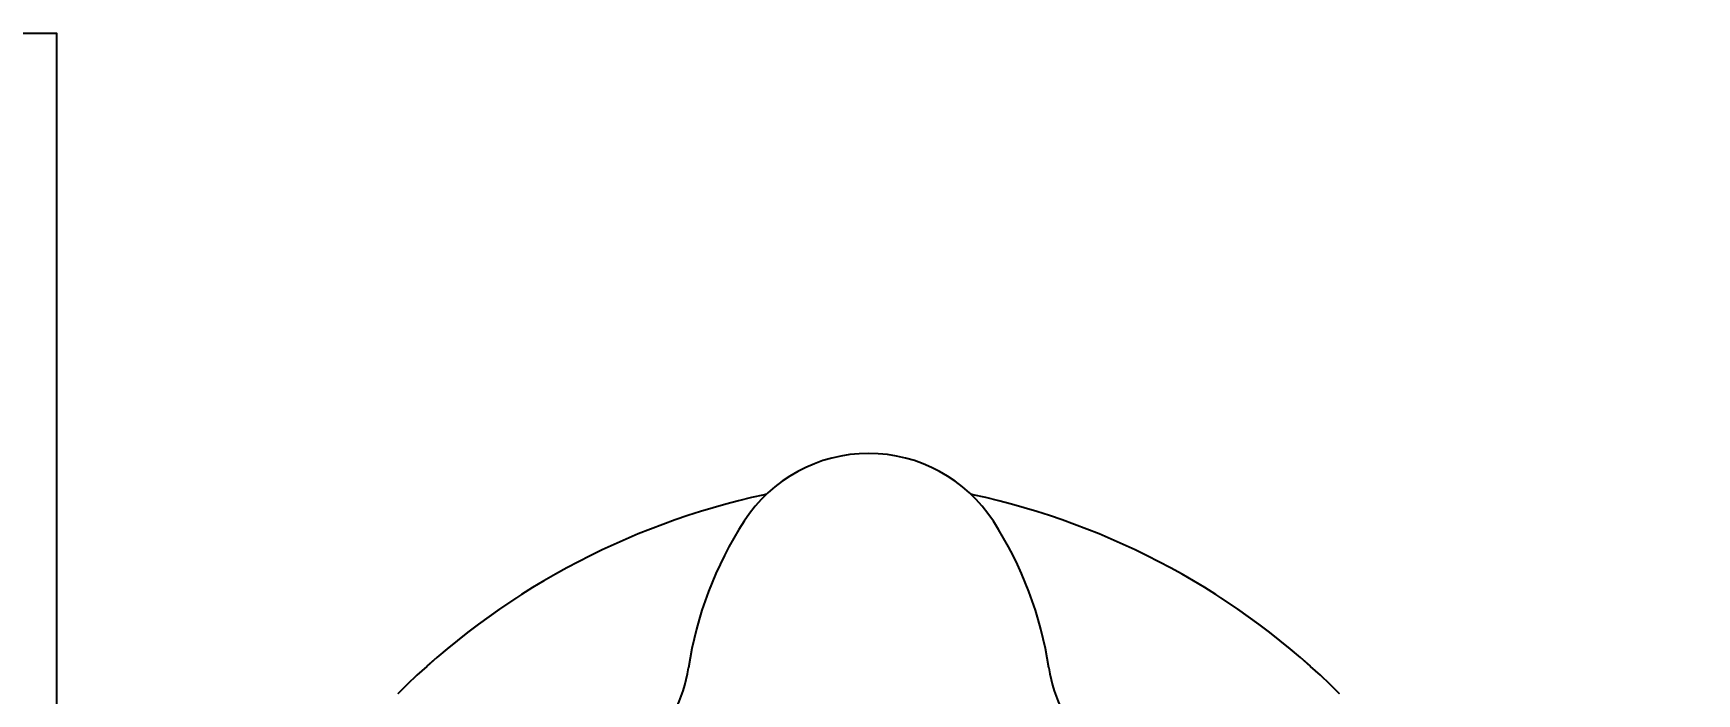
# Model space of a CAD drawing. Header units: millimetres. Extents: x 2148 to 2681, y 758 to 986.
# Drawn here: x 2413.126 to 2414.022, y 875.538 to 875.894 of the extents above; entities that cross this region are included whole.
import ezdxf

# ---------------------------------------------------------------- set-up
doc = ezdxf.new("R2010")
doc.units = ezdxf.units.MM
for name, color, linetype in [('0.1', 193, 'Continuous'), ('0.4', 121, 'Continuous'), ('cladding', 2, 'Continuous'), ('FIXTURE', 1, 'Continuous')]:
    doc.layers.add(name, color=color, linetype=linetype)
doc.styles.add('ARIALNW', font='ARIALN.TTF')
doc.dimstyles.new('DIM 100', dxfattribs={"dimtxt": 0.2, "dimasz": 0.2, "dimexe": 0.1, "dimexo": 0, "dimgap": 0.05, "dimtad": 1, "dimzin": 0, "dimdsep": 46, "dimtxsty": 'ARIALNW', "dimcen": 0.09, "dimclrd": 6, "dimclre": 6, "dimclrt": 13, "dimadec": 0, "dimazin": 0, "dimtfac": 1, "dimtofl": 0, "dimtmove": 2, "dimatfit": 3, "dimfxl": 1, "dimtolj": 1, "dimtzin": 0, "dimarcsym": 0})

# ---------------------------------------------------------------- blocks, each defined once
blk = doc.blocks.new('*D2553')
at = {"layer": 'Defpoints', "color": 0, "transparency": 16777216}
for p in [(2415.06147, 875.82627, 0), (2412.81384, 874.86271, 0), (2415.06147, 874.07662)]:
    blk.add_point(p, dxfattribs=at)
at = {"layer": 'FIXTURE', "color": 6, "lineweight": -2, "transparency": 16777216}
for p, q in [((2415.06147, 875.82627), (2415.06147, 873.97662)), ((2412.81384, 874.86271), (2412.81384, 873.97662)), ((2413.01384, 874.07662), (2414.86147, 874.07662))]:
    blk.add_line(p, q, dxfattribs=at)
at = {"layer": 'FIXTURE', "color": 6, "transparency": 16777216}
for points in [[(2413.01384, 874.10995), (2413.01384, 874.04329), (2412.81384, 874.07662)], [(2414.86147, 874.10995), (2414.86147, 874.04329), (2415.06147, 874.07662)]]:
    blk.add_solid(points, dxfattribs=at)
at = {"layer": 'FIXTURE', "color": 13, "transparency": 16777216, "insert": (2413.93765, 874.27979), "char_height": 0.3, "attachment_point": 5, "style": 'ARIALNW'}
blk.add_mtext('\\A1;2.25', dxfattribs=at)

msp = doc.modelspace()

# ---------------------------------------------------------------- linework, layer by layer
at = {"layer": '0.1'}
for centre, radius, start, end in [((2413.5762101, 875.5875271, 0), 0.0799998, 32.9579081, 147.0420919), ((2413.5762101, 875.5875271, 0), 0.0799998, 32.9579081, 147.0420919), ((2413.5762101, 875.5875271, 0), 0.0799998, 32.9579081, 147.0420919), ((2413.5762101, 875.5875271, 0), 0.0799998, 32.9579081, 147.0420919), ((2413.5762101, 875.5875271, 0), 0.0799998, 32.9579081, 147.0420919), ((2413.5762101, 875.5875271, 0), 0.0799998, 32.9579081, 147.0420919), ((2413.5762101, 875.5875271, 0), 0.0799998, 32.9579081, 147.0420919), ((2413.5762101, 875.5875271, 0), 0.0799998, 32.9579081, 147.0420919), ((2413.5762101, 875.5875271, 0), 0.0799998, 32.9579081, 147.0420919), ((2413.5762101, 875.5875271, 0), 0.0799998, 32.9579081, 147.0420919), ((2413.6042569, 875.2542595, 0), 0.399999, 102.1429334, 134.7601461), ((2413.6042569, 875.2542595, 0), 0.399999, 102.1429334, 134.7601461), ((2413.6042569, 875.2542595, 0), 0.399999, 102.1429334, 134.7601461), ((2413.6042569, 875.2542595, 0), 0.399999, 102.1429334, 134.7601461), ((2413.6042569, 875.2542595, 0), 0.399999, 102.1429334, 134.7601461), ((2413.6042569, 875.2542595, 0), 0.399999, 102.1429334, 134.7601461), ((2413.6042569, 875.2542595, 0), 0.399999, 102.1429334, 134.7601461), ((2413.6042569, 875.2542595, 0), 0.399999, 102.1429334, 134.7601461), ((2413.6042569, 875.2542595, 0), 0.399999, 102.1429334, 134.7601461), ((2413.6042569, 875.2542595, 0), 0.399999, 102.1429334, 134.7601461), ((2413.5762101, 875.3846093, 0), 0.266666, 101.9264656, 102.1429334), ((2413.5762101, 875.3846093, 0), 0.266666, 101.9264656, 102.1429334), ((2413.5762101, 875.3846093, 0), 0.266666, 101.9264656, 102.1429334), ((2413.5762101, 875.3846093, 0), 0.266666, 101.9264656, 102.1429334), ((2413.5762101, 875.3846093, 0), 0.266666, 101.9264656, 102.1429334), ((2413.5762101, 875.3846093, 0), 0.266666, 101.9264656, 102.1429334), ((2413.5762101, 875.3846093, 0), 0.266666, 101.9264656, 102.1429334), ((2413.5762101, 875.3846093, 0), 0.266666, 101.9264656, 102.1429334), ((2413.5762101, 875.3846093, 0), 0.266666, 101.9264656, 102.1429334), ((2413.5762101, 875.3846093, 0), 0.266666, 101.9264656, 102.1429334), ((2413.5762101, 875.3846093, 0), 0.266666, 77.8570666, 78.0735344), ((2413.5762101, 875.3846093, 0), 0.266666, 77.8570666, 78.0735344), ((2413.5762101, 875.3846093, 0), 0.266666, 77.8570666, 78.0735344), ((2413.5762101, 875.3846093, 0), 0.266666, 77.8570666, 78.0735344), ((2413.5762101, 875.3846093, 0), 0.266666, 77.8570666, 78.0735344), ((2413.5762101, 875.3846093, 0), 0.266666, 77.8570666, 78.0735344), ((2413.5762101, 875.3846093, 0), 0.266666, 77.8570666, 78.0735344), ((2413.5762101, 875.3846093, 0), 0.266666, 77.8570666, 78.0735344), ((2413.5762101, 875.3846093, 0), 0.266666, 77.8570666, 78.0735344), ((2413.5762101, 875.3846093, 0), 0.266666, 77.8570666, 78.0735344), ((2413.5481634, 875.2542595, 0), 0.399999, 45.2398539, 77.8570666), ((2413.5481634, 875.2542595, 0), 0.399999, 45.2398539, 77.8570666), ((2413.5481634, 875.2542595, 0), 0.399999, 45.2398539, 77.8570666), ((2413.5481634, 875.2542595, 0), 0.399999, 45.2398539, 77.8570666), ((2413.5481634, 875.2542595, 0), 0.399999, 45.2398539, 77.8570666), ((2413.5481634, 875.2542595, 0), 0.399999, 45.2398539, 77.8570666), ((2413.5481634, 875.2542595, 0), 0.399999, 45.2398539, 77.8570666), ((2413.5481634, 875.2542595, 0), 0.399999, 45.2398539, 77.8570666), ((2413.5481634, 875.2542595, 0), 0.399999, 45.2398539, 77.8570666), ((2413.5481634, 875.2542595, 0), 0.399999, 45.2398539, 77.8570666), ((2413.6768983, 875.5222445, 0), 0.1999995, 147.0420919, 171.3901036), ((2413.6768983, 875.5222445, 0), 0.1999995, 147.0420919, 171.3901036), ((2413.6768983, 875.5222445, 0), 0.1999995, 147.0420919, 171.3901036), ((2413.6768983, 875.5222445, 0), 0.1999995, 147.0420919, 171.3901036), ((2413.6768983, 875.5222445, 0), 0.1999995, 147.0420919, 171.3901036), ((2413.6768983, 875.5222445, 0), 0.1999995, 147.0420919, 171.3901036), ((2413.6768983, 875.5222445, 0), 0.1999995, 147.0420919, 171.3901036), ((2413.6768983, 875.5222445, 0), 0.1999995, 147.0420919, 171.3901036), ((2413.6768983, 875.5222445, 0), 0.1999995, 147.0420919, 171.3901036), ((2413.6768983, 875.5222445, 0), 0.1999995, 147.0420919, 171.3901036), ((2413.4755219, 875.5222445, 0), 0.1999995, 8.6098964, 32.9579081), ((2413.4755219, 875.5222445, 0), 0.1999995, 8.6098964, 32.9579081), ((2413.4755219, 875.5222445, 0), 0.1999995, 8.6098964, 32.9579081), ((2413.4755219, 875.5222445, 0), 0.1999995, 8.6098964, 32.9579081), ((2413.4755219, 875.5222445, 0), 0.1999995, 8.6098964, 32.9579081), ((2413.4755219, 875.5222445, 0), 0.1999995, 8.6098964, 32.9579081), ((2413.4755219, 875.5222445, 0), 0.1999995, 8.6098964, 32.9579081), ((2413.4755219, 875.5222445, 0), 0.1999995, 8.6098964, 32.9579081), ((2413.4755219, 875.5222445, 0), 0.1999995, 8.6098964, 32.9579081), ((2413.4755219, 875.5222445, 0), 0.1999995, 8.6098964, 32.9579081), ((2413.4000545, 875.5641621, 0), 0.0799998, 280.292817, 351.3901036), ((2413.4000545, 875.5641621, 0), 0.0799998, 280.292817, 351.3901036), ((2413.4000545, 875.5641621, 0), 0.0799998, 280.292817, 351.3901036), ((2413.4000545, 875.5641621, 0), 0.0799998, 280.292817, 351.3901036), ((2413.4000545, 875.5641621, 0), 0.0799998, 280.292817, 351.3901036), ((2413.4000545, 875.5641621, 0), 0.0799998, 280.292817, 351.3901036), ((2413.4000545, 875.5641621, 0), 0.0799998, 280.292817, 351.3901036), ((2413.4000545, 875.5641621, 0), 0.0799998, 280.292817, 351.3901036), ((2413.4000545, 875.5641621, 0), 0.0799998, 280.292817, 351.3901036), ((2413.4000545, 875.5641621, 0), 0.0799998, 280.292817, 351.3901036), ((2413.7523658, 875.5641621, 0), 0.0799998, 188.6098964, 259.707183), ((2413.7523658, 875.5641621, 0), 0.0799998, 188.6098964, 259.707183), ((2413.7523658, 875.5641621, 0), 0.0799998, 188.6098964, 259.707183), ((2413.7523658, 875.5641621, 0), 0.0799998, 188.6098964, 259.707183), ((2413.7523658, 875.5641621, 0), 0.0799998, 188.6098964, 259.707183), ((2413.7523658, 875.5641621, 0), 0.0799998, 188.6098964, 259.707183), ((2413.7523658, 875.5641621, 0), 0.0799998, 188.6098964, 259.707183), ((2413.7523658, 875.5641621, 0), 0.0799998, 188.6098964, 259.707183), ((2413.7523658, 875.5641621, 0), 0.0799998, 188.6098964, 259.707183), ((2413.7523658, 875.5641621, 0), 0.0799998, 188.6098964, 259.707183)]:
    msp.add_arc(centre, radius, start, end, dxfattribs=at)
at = {"layer": '0.4', "color": 193, "lineweight": 0, "ltscale": 0.5}
for centre, radius, start, end in [((2413.5762101, 875.5875271, 0), 0.0799998, 46.4614206, 133.5385794), ((2413.5762101, 875.5875271, 0), 0.0799998, 46.4614206, 133.5385794), ((2413.5762101, 875.5875271, 0), 0.0799998, 46.4614206, 133.5385794), ((2413.5762101, 875.5875271, 0), 0.0799998, 46.4614206, 133.5385794), ((2413.5762101, 875.5875271, 0), 0.0799998, 46.4614206, 133.5385794), ((2413.5762101, 875.5875271, 0), 0.0799998, 46.4614206, 133.5385794), ((2413.5762101, 875.5875271, 0), 0.0799998, 46.4614206, 133.5385794), ((2413.5762101, 875.5875271, 0), 0.0799998, 46.4614206, 133.5385794), ((2413.5762101, 875.5875271, 0), 0.0799998, 46.4614206, 133.5385794), ((2413.5762101, 875.5875271, 0), 0.0799998, 46.4614206, 133.5385794), ((2413.6042569, 875.2542595, 0), 0.399999, 101.9984735, 134.7601461), ((2413.6042569, 875.2542595, 0), 0.399999, 101.9984735, 134.7601461), ((2413.6042569, 875.2542595, 0), 0.399999, 101.9984735, 134.7601461), ((2413.6042569, 875.2542595, 0), 0.399999, 101.9984735, 134.7601461), ((2413.6042569, 875.2542595, 0), 0.399999, 101.9984735, 134.7601461), ((2413.6042569, 875.2542595, 0), 0.399999, 101.9984735, 134.7601461), ((2413.6042569, 875.2542595, 0), 0.399999, 101.9984735, 134.7601461), ((2413.6042569, 875.2542595, 0), 0.399999, 101.9984735, 134.7601461), ((2413.6042569, 875.2542595, 0), 0.399999, 101.9984735, 134.7601461), ((2413.6042569, 875.2542595, 0), 0.399999, 101.9984735, 134.7601461), ((2413.5481634, 875.2542595, 0), 0.399999, 45.2398539, 78.0015265), ((2413.5481634, 875.2542595, 0), 0.399999, 45.2398539, 78.0015265), ((2413.5481634, 875.2542595, 0), 0.399999, 45.2398539, 78.0015265), ((2413.5481634, 875.2542595, 0), 0.399999, 45.2398539, 78.0015265), ((2413.5481634, 875.2542595, 0), 0.399999, 45.2398539, 78.0015265), ((2413.5481634, 875.2542595, 0), 0.399999, 45.2398539, 78.0015265), ((2413.5481634, 875.2542595, 0), 0.399999, 45.2398539, 78.0015265), ((2413.5481634, 875.2542595, 0), 0.399999, 45.2398539, 78.0015265), ((2413.5481634, 875.2542595, 0), 0.399999, 45.2398539, 78.0015265), ((2413.5481634, 875.2542595, 0), 0.399999, 45.2398539, 78.0015265)]:
    msp.add_arc(centre, radius, start, end, dxfattribs=at)
at = {"layer": 'cladding', "elevation": 0}
msp.add_lwpolyline([(2412.4888363, 875.893508), (2413.1388363, 875.893508), (2413.1388363, 875.143508), (2412.4888363, 875.143508)], close=True, dxfattribs=at)

# ---------------------------------------------------------------- dimensions: what is measured, and where the dimension line sits
at = {"layer": 'FIXTURE'}
dim = msp.add_linear_dim(base=(2415.0614685, 874.0766201), p1=(2412.8138363, 874.8627115, 0), p2=(2415.0614685, 875.8262669, 0), dimstyle='DIM 100', override={"dimtxt": 0.3}, dxfattribs=at)
dim.commit()
dim.dimension.update_dxf_attribs({"geometry": '*D2553', "text_midpoint": (2413.9376524, 874.279792)})

doc.saveas('drawing.dxf')
